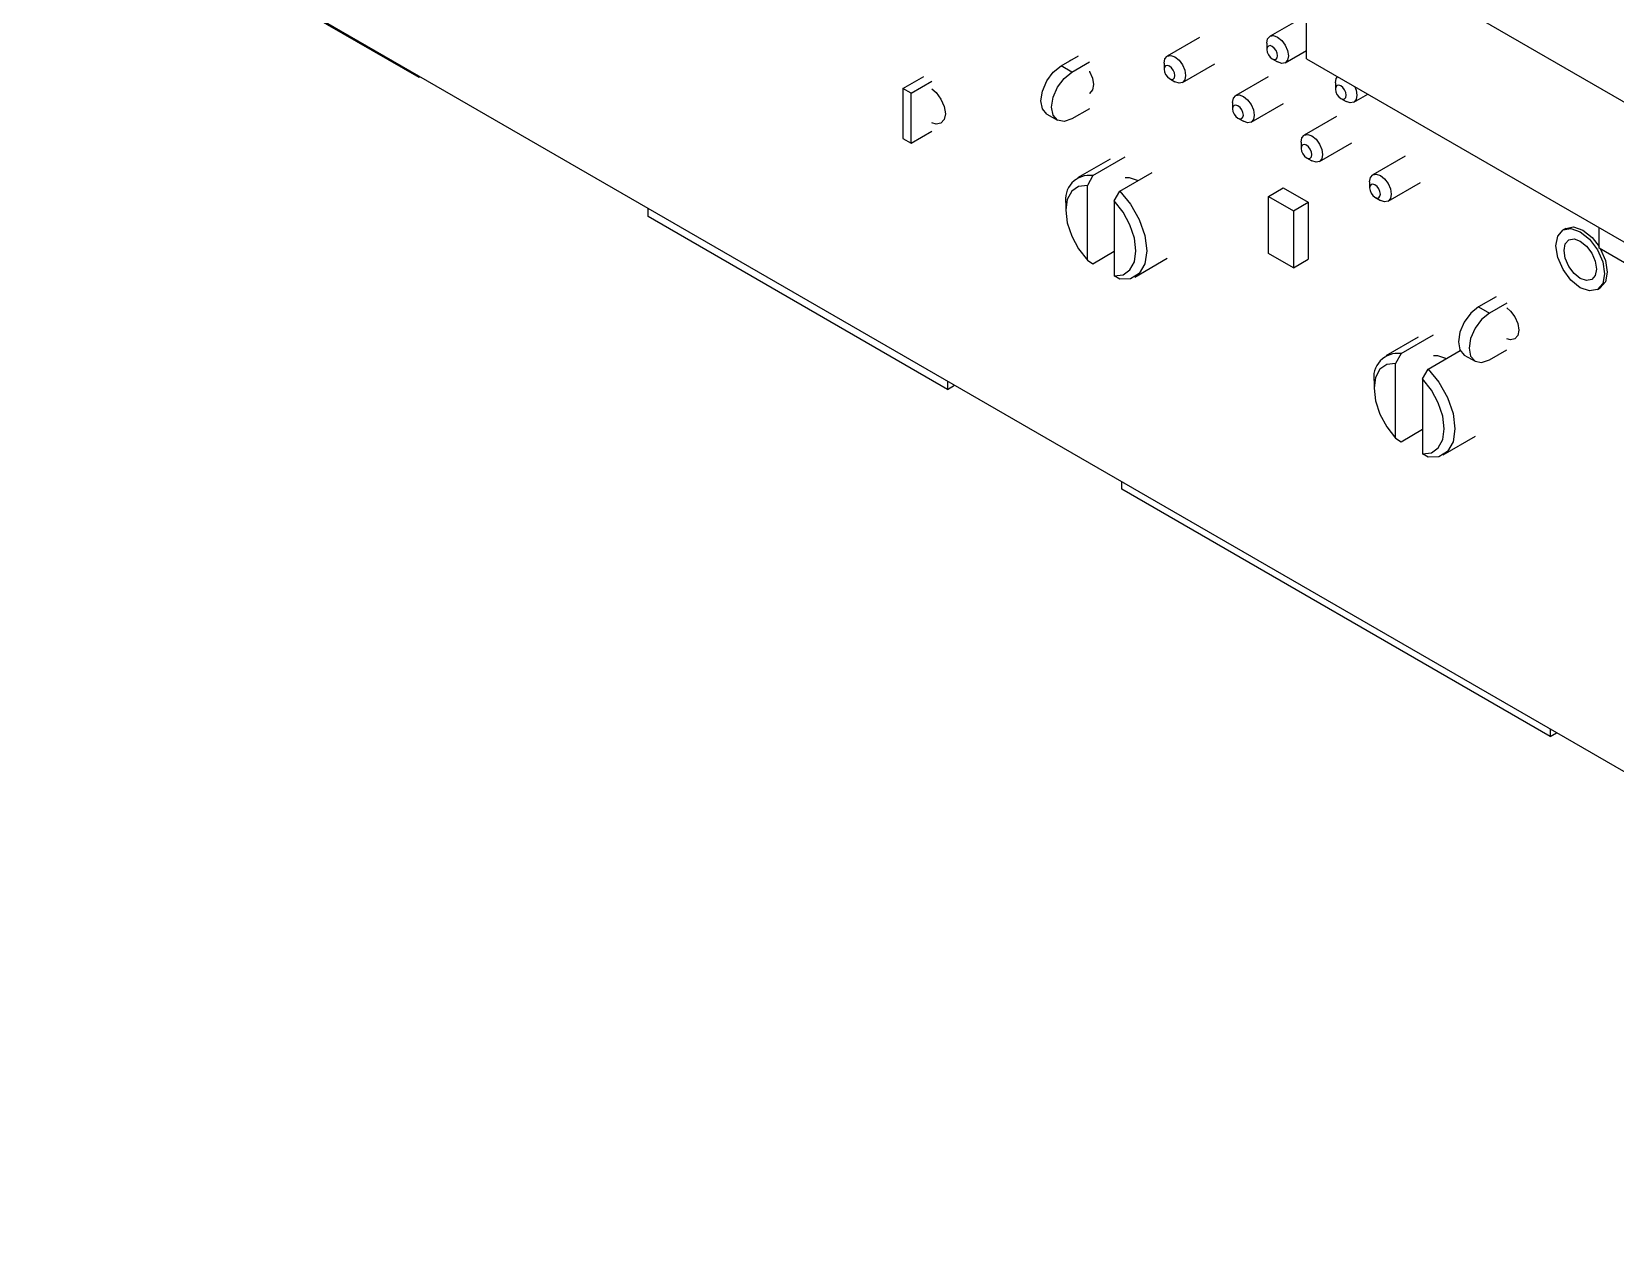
# Model space of a CAD drawing. Extents: x 5 to 415, y 3 to 292.
# Drawn here: x 329.6 to 371.12, y 165.49 to 197.15 of the extents above; entities that cross this region are included whole.
import ezdxf

# ---------------------------------------------------------------- set-up
doc = ezdxf.new("R2010")
doc.units = 0
doc.linetypes.add('PHANTOM', pattern=[12.7, 6.35, -1.27, 1.27, -1.27, 1.27, -1.27])
doc.layers.get('0').update_dxf_attribs({"linetype": 'CONTINUOUS'})

msp = doc.modelspace()

# ---------------------------------------------------------------- linework, layer by layer
at = {"color": 7, "linetype": 'CONTINUOUS'}
for p, q in [((392.577, 165.492), (329.601, 201.848)), ((363.556, 199.807), (393.961, 182.254)), ((333.387, 199.629), (339.751, 195.955)), ((362.74, 197.42), (362.066, 197.031)), ((363.025, 196.438), (363.025, 197.541)), ((360.22, 197.002), (359.372, 196.512)), ((361.983, 196.848), (361.983, 196.684)), ((356.588, 196.255), (357.047, 196.52)), ((362.124, 196.44), (362.266, 196.358)), ((362.466, 196.338), (363.025, 196.661)), ((363.025, 196.438), (396.79, 176.947)), ((339.751, 195.988), (339.751, 195.955)), ((339.751, 195.955), (339.78, 195.972)), ((352.444, 195.659), (352.988, 195.973)), ((356.87, 196.092), (357.33, 196.357)), ((359.289, 196.329), (359.289, 196.166)), ((359.771, 195.819), (360.62, 196.309)), ((362.016, 195.965), (361.168, 195.475)), ((352.656, 195.536), (352.444, 195.659)), ((352.444, 195.659), (352.444, 194.352)), ((352.656, 195.536), (353.2, 195.851)), ((359.43, 195.921), (359.571, 195.839)), ((363.779, 195.811), (363.779, 195.648)), ((352.656, 194.23), (352.656, 195.536)), ((361.085, 195.292), (361.085, 195.129)), ((361.568, 194.782), (362.416, 195.272)), ((363.92, 195.403), (364.062, 195.321)), ((364.262, 195.301), (364.629, 195.513)), ((356.213, 194.993), (356.495, 194.83)), ((357.33, 195.132), (356.87, 194.867)), ((361.226, 194.884), (361.368, 194.802)), ((363.812, 194.928), (362.964, 194.438)), ((352.444, 194.352), (352.656, 194.23)), ((352.656, 194.23), (353.2, 194.544)), ((362.881, 194.255), (362.881, 194.092)), ((363.364, 193.746), (364.212, 194.235)), ((365.608, 193.891), (364.76, 193.402)), ((357.871, 193.808), (357.022, 193.319)), ((357.418, 193.378), (358.267, 193.868)), ((363.022, 193.847), (363.164, 193.765)), ((357.418, 193.378), (357.277, 193.122)), ((357.277, 191.162), (357.277, 193.122)), ((358.125, 192.97), (358.974, 193.46)), ((362.024, 192.833), (362.413, 193.057)), ((362.413, 193.057), (363.07, 192.678)), ((364.677, 193.218), (364.677, 193.055)), ((365.16, 192.709), (366.008, 193.199)), ((357.984, 192.714), (358.125, 192.97)), ((357.984, 192.714), (357.984, 190.754)), ((362.024, 192.833), (362.681, 192.453)), ((362.024, 191.339), (362.024, 192.833)), ((362.681, 192.453), (363.07, 192.678)), ((363.07, 192.678), (363.07, 191.184)), ((364.818, 192.81), (364.96, 192.729)), ((345.762, 192.306), (345.762, 192.518)), ((353.611, 187.775), (345.762, 192.306)), ((356.711, 192.632), (356.711, 192.469)), ((362.681, 192.453), (362.681, 190.959)), ((369.82, 191.994), (369.749, 191.953)), ((370.692, 191.475), (370.692, 192.013)), ((372.899, 190.201), (370.692, 191.475)), ((357.277, 191.162), (357.418, 191.069)), ((357.418, 191.069), (357.984, 191.395)), ((358.522, 190.72), (359.37, 191.21)), ((362.681, 190.959), (362.024, 191.339)), ((362.681, 190.959), (363.07, 191.184)), ((358.125, 190.661), (357.984, 190.754)), ((367.993, 190.201), (367.534, 189.936)), ((370.649, 190.394), (370.72, 190.435)), ((368.276, 190.038), (367.816, 189.773)), ((365.953, 189.143), (365.104, 188.653)), ((365.501, 188.713), (366.349, 189.202)), ((365.501, 188.713), (365.359, 188.456)), ((366.208, 188.304), (367.051, 188.791)), ((367.159, 188.674), (367.441, 188.511)), ((367.816, 188.548), (368.276, 188.813)), ((365.359, 186.496), (365.359, 188.456)), ((366.066, 188.048), (366.208, 188.304)), ((353.611, 187.987), (353.611, 187.775)), ((353.611, 187.775), (353.795, 187.881)), ((364.793, 187.966), (364.793, 187.803)), ((366.066, 188.048), (366.066, 186.088)), ((365.359, 186.496), (365.501, 186.403)), ((365.501, 186.403), (366.066, 186.73)), ((366.604, 186.055), (367.453, 186.545)), ((366.208, 185.995), (366.066, 186.088)), ((358.179, 185.154), (358.179, 185.35)), ((369.407, 178.672), (358.179, 185.154)), ((369.407, 178.868), (369.407, 178.672)), ((369.407, 178.672), (369.577, 178.77))]:
    msp.add_line(p, q, dxfattribs=at)
at = {"color": 8, "linetype": 'PHANTOM'}
for p, q in [((356.87, 196.092), (356.588, 196.255)), ((367.534, 189.936), (367.816, 189.773))]:
    msp.add_line(p, q, dxfattribs=at)
at = {"color": 7, "linetype": 'CONTINUOUS', "flags": 128}
for points in [[(361.983, 196.848), (362.004, 196.96), (362.066, 197.031), (362.157, 197.049), (362.266, 197.011)], [(362.266, 197.011), (362.374, 196.924), (362.466, 196.8), (362.527, 196.659), (362.548, 196.521), (362.527, 196.409), (362.466, 196.338), (362.374, 196.32), (362.266, 196.358), (362.266, 196.358)], [(356.812, 196.385), (356.835, 196.401), (356.86, 196.413)], [(359.289, 196.329), (359.31, 196.442), (359.372, 196.512), (359.463, 196.53), (359.572, 196.492)], [(359.572, 196.492), (359.68, 196.405), (359.772, 196.281), (359.833, 196.14), (359.854, 196.002), (359.833, 195.89), (359.772, 195.819), (359.68, 195.801), (359.572, 195.839), (359.571, 195.839)], [(362.124, 196.766), (362.07, 196.785), (362.024, 196.776), (361.993, 196.741), (361.983, 196.684), (361.993, 196.616), (362.024, 196.545), (362.07, 196.483), (362.124, 196.439), (362.178, 196.421), (362.224, 196.43), (362.255, 196.465), (362.266, 196.521), (362.255, 196.59), (362.224, 196.661), (362.178, 196.722), (362.124, 196.766)], [(356.213, 194.993), (356.213, 194.993), (356.098, 195.126), (356.057, 195.337), (356.098, 195.594), (356.213, 195.859), (356.385, 196.091), (356.588, 196.255)], [(356.87, 194.867), (356.667, 194.797), (356.495, 194.83), (356.38, 194.962), (356.34, 195.173), (356.38, 195.431), (356.495, 195.696), (356.667, 195.928), (356.87, 196.092)], [(357.33, 196.12), (357.335, 196.112), (357.411, 195.935), (357.438, 195.764), (357.411, 195.623), (357.335, 195.535), (357.335, 195.535)], [(359.43, 196.247), (359.376, 196.266), (359.33, 196.257), (359.299, 196.222), (359.289, 196.166), (359.299, 196.097), (359.33, 196.026), (359.376, 195.964), (359.43, 195.921), (359.484, 195.902), (359.53, 195.911), (359.561, 195.946), (359.572, 196.002), (359.561, 196.071), (359.53, 196.142), (359.484, 196.204), (359.43, 196.247)], [(363.779, 195.811), (363.8, 195.923), (363.833, 195.972)], [(353.2, 195.653), (353.314, 195.555), (353.44, 195.385), (353.524, 195.19), (353.554, 195.001), (353.524, 194.847), (353.44, 194.75), (353.314, 194.725), (353.2, 194.758)], [(363.92, 195.729), (363.866, 195.748), (363.82, 195.739), (363.79, 195.704), (363.779, 195.648), (363.79, 195.579), (363.82, 195.508), (363.866, 195.446), (363.92, 195.403), (363.974, 195.384), (364.02, 195.393), (364.051, 195.428), (364.062, 195.484), (364.051, 195.553), (364.02, 195.624), (363.974, 195.686), (363.92, 195.729)], [(364.29, 195.708), (364.323, 195.622), (364.344, 195.484), (364.323, 195.372), (364.262, 195.301), (364.17, 195.283), (364.062, 195.321), (364.062, 195.321)], [(361.085, 195.292), (361.106, 195.405), (361.168, 195.475), (361.259, 195.493), (361.368, 195.455)], [(361.226, 195.211), (361.172, 195.229), (361.126, 195.22), (361.095, 195.185), (361.085, 195.129), (361.095, 195.06), (361.126, 194.989), (361.172, 194.928), (361.226, 194.884), (361.28, 194.865), (361.326, 194.874), (361.357, 194.909), (361.368, 194.966), (361.357, 195.034), (361.326, 195.105), (361.28, 195.167), (361.226, 195.211)], [(361.368, 195.455), (361.476, 195.368), (361.568, 195.244), (361.629, 195.103), (361.65, 194.966), (361.629, 194.853), (361.568, 194.782), (361.476, 194.765), (361.368, 194.802), (361.368, 194.802)], [(362.881, 194.255), (362.902, 194.368), (362.964, 194.438), (363.055, 194.456), (363.164, 194.419)], [(363.164, 194.419), (363.272, 194.331), (363.364, 194.207), (363.425, 194.066), (363.446, 193.929), (363.425, 193.816), (363.364, 193.746), (363.272, 193.728), (363.164, 193.765), (363.164, 193.765)], [(363.022, 194.174), (362.968, 194.192), (362.922, 194.184), (362.892, 194.148), (362.881, 194.092), (362.892, 194.023), (362.922, 193.953), (362.968, 193.891), (363.022, 193.847), (363.076, 193.828), (363.122, 193.837), (363.153, 193.872), (363.164, 193.929), (363.153, 193.997), (363.122, 194.068), (363.076, 194.13), (363.022, 194.174)], [(357.277, 193.122), (357.046, 193.095), (356.866, 192.968), (356.751, 192.753), (356.711, 192.469), (356.751, 192.138), (356.866, 191.791), (357.046, 191.456), (357.277, 191.162)], [(358.267, 193.325), (358.377, 193.329), (358.61, 193.25)], [(364.677, 193.218), (364.698, 193.331), (364.76, 193.402), (364.851, 193.419), (364.96, 193.382)], [(364.818, 193.137), (364.764, 193.156), (364.718, 193.147), (364.688, 193.111), (364.677, 193.055), (364.688, 192.986), (364.718, 192.916), (364.764, 192.854), (364.818, 192.81), (364.872, 192.791), (364.918, 192.8), (364.949, 192.836), (364.96, 192.892), (364.949, 192.961), (364.918, 193.031), (364.872, 193.093), (364.818, 193.137)], [(364.96, 193.382), (365.068, 193.294), (365.16, 193.171), (365.221, 193.029), (365.242, 192.892), (365.221, 192.779), (365.16, 192.709), (365.068, 192.691), (364.96, 192.729), (364.96, 192.729)], [(357.984, 190.754), (358.215, 190.781), (358.395, 190.908), (358.51, 191.122), (358.55, 191.407), (358.51, 191.738), (358.395, 192.085), (358.215, 192.42), (357.984, 192.714)], [(358.125, 192.97), (358.412, 192.627), (358.638, 192.227), (358.783, 191.807), (358.833, 191.407), (358.783, 191.065), (358.638, 190.812), (358.412, 190.673), (358.125, 190.661)], [(369.563, 191.541), (369.611, 191.794), (369.749, 191.953), (369.956, 191.993), (370.199, 191.908), (370.443, 191.712), (370.649, 191.433), (370.787, 191.115), (370.836, 190.806), (370.787, 190.553), (370.649, 190.394), (370.443, 190.354), (370.199, 190.438), (369.956, 190.635), (369.749, 190.914), (369.611, 191.232), (369.563, 191.541)], [(369.82, 191.994), (370.026, 192.034), (370.27, 191.949), (370.514, 191.753), (370.692, 191.521)], [(369.775, 191.418), (369.807, 191.587), (369.899, 191.693), (370.037, 191.72), (370.199, 191.663), (370.362, 191.532), (370.499, 191.347), (370.591, 191.135), (370.624, 190.928), (370.591, 190.76), (370.499, 190.654), (370.362, 190.627), (370.199, 190.683), (370.037, 190.814), (369.899, 191), (369.807, 191.212), (369.775, 191.418)], [(370.733, 191.451), (370.858, 191.156), (370.906, 190.847), (370.858, 190.594), (370.72, 190.435), (370.72, 190.435)], [(367.534, 189.936), (367.331, 189.772), (367.159, 189.54), (367.044, 189.275), (367.003, 189.018), (367.044, 188.807), (367.159, 188.674), (367.159, 188.674)], [(367.816, 189.773), (367.613, 189.609), (367.441, 189.377), (367.326, 189.112), (367.286, 188.854), (367.326, 188.643), (367.441, 188.511), (367.613, 188.478), (367.816, 188.548)], [(368.276, 189.913), (368.374, 189.828), (368.488, 189.673), (368.565, 189.497), (368.592, 189.325), (368.565, 189.184), (368.488, 189.096), (368.374, 189.074), (368.276, 189.101)], [(366.349, 188.659), (366.459, 188.663), (366.692, 188.584)], [(365.359, 188.456), (365.128, 188.429), (364.948, 188.302), (364.833, 188.088), (364.793, 187.803), (364.833, 187.472), (364.948, 187.125), (365.128, 186.79), (365.359, 186.496)], [(366.208, 188.304), (366.494, 187.961), (366.72, 187.561), (366.865, 187.141), (366.915, 186.741), (366.865, 186.399), (366.72, 186.147), (366.494, 186.008), (366.208, 185.995)], [(366.066, 186.088), (366.297, 186.115), (366.478, 186.242), (366.593, 186.457), (366.632, 186.741), (366.593, 187.072), (366.478, 187.419), (366.297, 187.754), (366.066, 188.048)]]:
    msp.add_lwpolyline(points, dxfattribs=at)
at = {"color": 7, "linetype": 'CONTINUOUS'}
for centre in [(357.334, 192.751), (365.416, 188.085)]:
    msp.add_arc(centre, 0.633, 82.3017, 190.8075, dxfattribs=at)

doc.saveas('drawing.dxf')
